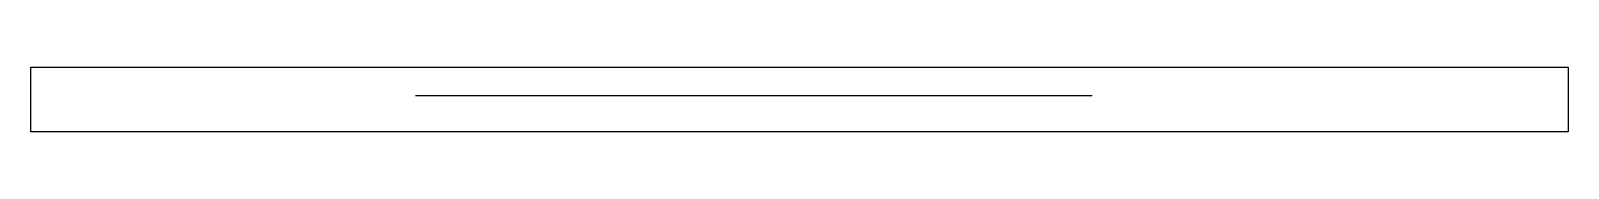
# Model space of a CAD drawing. Extents: x -1730 to -1018, y 395 to 424.
import ezdxf

# ---------------------------------------------------------------- set-up
doc = ezdxf.new("R2010")
doc.units = 0
for name, color, linetype in [('1', 1, 'Continuous'), ('14', 3, 'Continuous'), ('7', 7, 'Continuous')]:
    doc.layers.add(name, color=color, linetype=linetype)

msp = doc.modelspace()

# ---------------------------------------------------------------- linework, layer by layer
at = {"layer": '1'}
msp.add_lwpolyline([(-1729.517975, 394.544334), (-1729.517975, 424.43512), (-1709.00009, 424.43512), (-1691.280689, 424.43512), (-1673.711183, 424.43512), (-1653.406956, 424.43512), (-1636.540813, 424.43512), (-1618.392758, 424.43512), (-1599.072682, 424.43512), (-1578.690477, 424.43512), (-1557.35599, 424.43512), (-1535.179114, 424.43512), (-1519.980808, 424.43512), (-1504.489499, 424.43512), (-1488.737742, 424.43512), (-1472.758057, 424.43512), (-1456.583073, 424.43512), (-1440.24531, 424.43512), (-1423.777325, 424.43512), (-1407.211674, 424.43512), (-1390.580875, 424.43512), (-1373.918858, 424.43512), (-1357.255544, 424.43512), (-1340.624787, 424.43512), (-1324.059142, 424.43512), (-1307.591165, 424.43512), (-1291.253375, 424.43512), (-1275.078402, 424.43512), (-1259.098728, 424.43512), (-1243.34702, 424.43512), (-1227.855687, 424.43512), (-1212.657428, 424.43512), (-1197.78466, 424.43512), (-1176.157184, 424.43512), (-1155.445346, 424.43512), (-1135.759023, 424.43512), (-1117.20809, 424.43512), (-1099.902425, 424.43512), (-1083.95195, 424.43512), (-1064.982467, 424.43512), (-1048.877955, 424.43512), (-1033.172896, 424.43512), (-1019.471921, 424.43512), (-1018.3181, 424.43512), (-1018.3181, 408.868157), (-1018.3181, 394.544334), (-1038.83596, 394.544334), (-1056.555341, 394.544334), (-1074.12483, 394.544334), (-1094.429036, 394.544334), (-1111.295163, 394.544334), (-1129.443202, 394.544334), (-1148.763263, 394.544334), (-1169.145452, 394.544334), (-1190.479924, 394.544334), (-1212.656785, 394.544334), (-1227.855082, 394.544334), (-1243.346383, 394.544334), (-1259.098132, 394.544334), (-1275.077811, 394.544334), (-1291.252788, 394.544334), (-1307.590545, 394.544334), (-1324.058526, 394.544334), (-1340.624174, 394.544334), (-1357.254971, 394.544334), (-1373.917561, 394.544334), (-1390.580874, 394.544334), (-1407.211631, 394.544334), (-1423.777277, 394.544334), (-1440.245292, 394.544334), (-1456.583044, 394.544334), (-1472.758017, 394.544334), (-1488.737654, 394.544334), (-1504.489434, 394.544334), (-1519.980695, 394.544334), (-1535.179022, 394.544334), (-1550.051786, 394.544334), (-1571.679256, 394.544334), (-1592.391024, 394.544334), (-1612.077341, 394.544334), (-1630.628264, 394.544334), (-1647.933918, 394.544334), (-1663.884424, 394.544334), (-1682.853836, 394.544334), (-1698.958351, 394.544334), (-1714.663352, 394.544334), (-1728.364201, 394.544334)], close=True, dxfattribs=at)
at = {"layer": '14'}
msp.add_lwpolyline([(-1729.517975, 394.544334), (-1729.517975, 424.43512), (-1709.00009, 424.43512), (-1691.280689, 424.43512), (-1673.711183, 424.43512), (-1653.406956, 424.43512), (-1636.540813, 424.43512), (-1618.392758, 424.43512), (-1599.072682, 424.43512), (-1578.690477, 424.43512), (-1557.35599, 424.43512), (-1535.179114, 424.43512), (-1519.980808, 424.43512), (-1504.489499, 424.43512), (-1488.737742, 424.43512), (-1472.758057, 424.43512), (-1456.583073, 424.43512), (-1440.24531, 424.43512), (-1423.777325, 424.43512), (-1407.211674, 424.43512), (-1390.580875, 424.43512), (-1373.918858, 424.43512), (-1357.255544, 424.43512), (-1340.624787, 424.43512), (-1324.059142, 424.43512), (-1307.591165, 424.43512), (-1291.253375, 424.43512), (-1275.078402, 424.43512), (-1259.098728, 424.43512), (-1243.34702, 424.43512), (-1227.855687, 424.43512), (-1212.657428, 424.43512), (-1197.78466, 424.43512), (-1176.157184, 424.43512), (-1155.445346, 424.43512), (-1135.759023, 424.43512), (-1117.20809, 424.43512), (-1099.902425, 424.43512), (-1083.95195, 424.43512), (-1064.982467, 424.43512), (-1048.877955, 424.43512), (-1033.172896, 424.43512), (-1019.471921, 424.43512), (-1018.3181, 424.43512), (-1018.3181, 408.868157), (-1018.3181, 394.544334), (-1038.83596, 394.544334), (-1056.555341, 394.544334), (-1074.12483, 394.544334), (-1094.429036, 394.544334), (-1111.295163, 394.544334), (-1129.443202, 394.544334), (-1148.763263, 394.544334), (-1169.145452, 394.544334), (-1190.479924, 394.544334), (-1212.656785, 394.544334), (-1227.855082, 394.544334), (-1243.346383, 394.544334), (-1259.098132, 394.544334), (-1275.077811, 394.544334), (-1291.252788, 394.544334), (-1307.590545, 394.544334), (-1324.058526, 394.544334), (-1340.624174, 394.544334), (-1357.254971, 394.544334), (-1373.917561, 394.544334), (-1390.580874, 394.544334), (-1407.211631, 394.544334), (-1423.777277, 394.544334), (-1440.245292, 394.544334), (-1456.583044, 394.544334), (-1472.758017, 394.544334), (-1488.737654, 394.544334), (-1504.489434, 394.544334), (-1519.980695, 394.544334), (-1535.179022, 394.544334), (-1550.051786, 394.544334), (-1571.679256, 394.544334), (-1592.391024, 394.544334), (-1612.077341, 394.544334), (-1630.628264, 394.544334), (-1647.933918, 394.544334), (-1663.884424, 394.544334), (-1682.853836, 394.544334), (-1698.958351, 394.544334), (-1714.663352, 394.544334), (-1728.364201, 394.544334)], close=True, dxfattribs=at)
at = {"layer": '7'}
msp.add_line((-1551.534424, 411.350021), (-1238.583679, 411.350021), dxfattribs=at)

doc.saveas('drawing.dxf')
